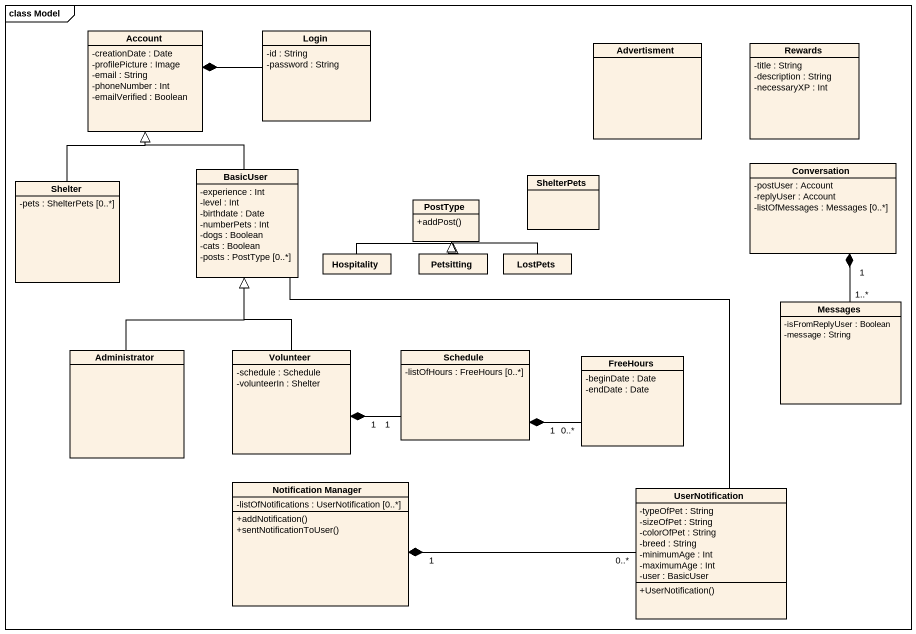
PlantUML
@startuml
mainframe class Model
hide circle
hide empty members
skinparam classAttributeIconSize 0
class Account {
  -creationDate : Date
  -profilePicture : Image
  -email : String
  -phoneNumber : Int
  -emailVerified : Boolean
}
class Login {
  -id : String
  -password : String
}
class Advertisment
class Rewards {
  -title : String
  -description : String
  -necessaryXP : Int
}
class Shelter {
  -pets : ShelterPets [0..*]
}
class BasicUser {
  -experience : Int
  -level : Int
  -birthdate : Date
  -numberPets : Int
  -dogs : Boolean
  -cats : Boolean
  -posts : PostType [0..*]
}
class PostType {
  +addPost()
}
class ShelterPets
class Conversation {
  -postUser : Account
  -replyUser : Account
  -listOfMessages : Messages [0..*]
}
class Hospitality
class Petsitting
class LostPets
class Messages {
  -isFromReplyUser : Boolean
  -message : String
}
class Administrator
class Volunteer {
  -schedule : Schedule
  -volunteerIn : Shelter
}
class Schedule {
  -listOfHours : FreeHours [0..*]
}
class FreeHours {
  -beginDate : Date
  -endDate : Date
}
class "Notification Manager" as Notification_Manager {
  -listOfNotifications : UserNotification [0..*]
  +addNotification()
  +sentNotificationToUser()
}
class UserNotification {
  -typeOfPet : String
  -sizeOfPet : String
  -colorOfPet : String
  -breed : String
  -minimumAge : Int
  -maximumAge : Int
  -user : BasicUser
  +UserNotification()
}
Account *-right- Login
Shelter -up-|> Account
BasicUser -up-|> Account
BasicUser -- UserNotification
Conversation "1" *-- "1..*" Messages
Hospitality -right-|> PostType
Petsitting -up-|> PostType
LostPets -left-|> PostType
Administrator -up-|> BasicUser
Volunteer -up-|> BasicUser
Volunteer "1" *-right- "1" Schedule
Schedule "1" *-right- "0..*" FreeHours
Notification_Manager "1" *-right- "0..*" UserNotification
@enduml
